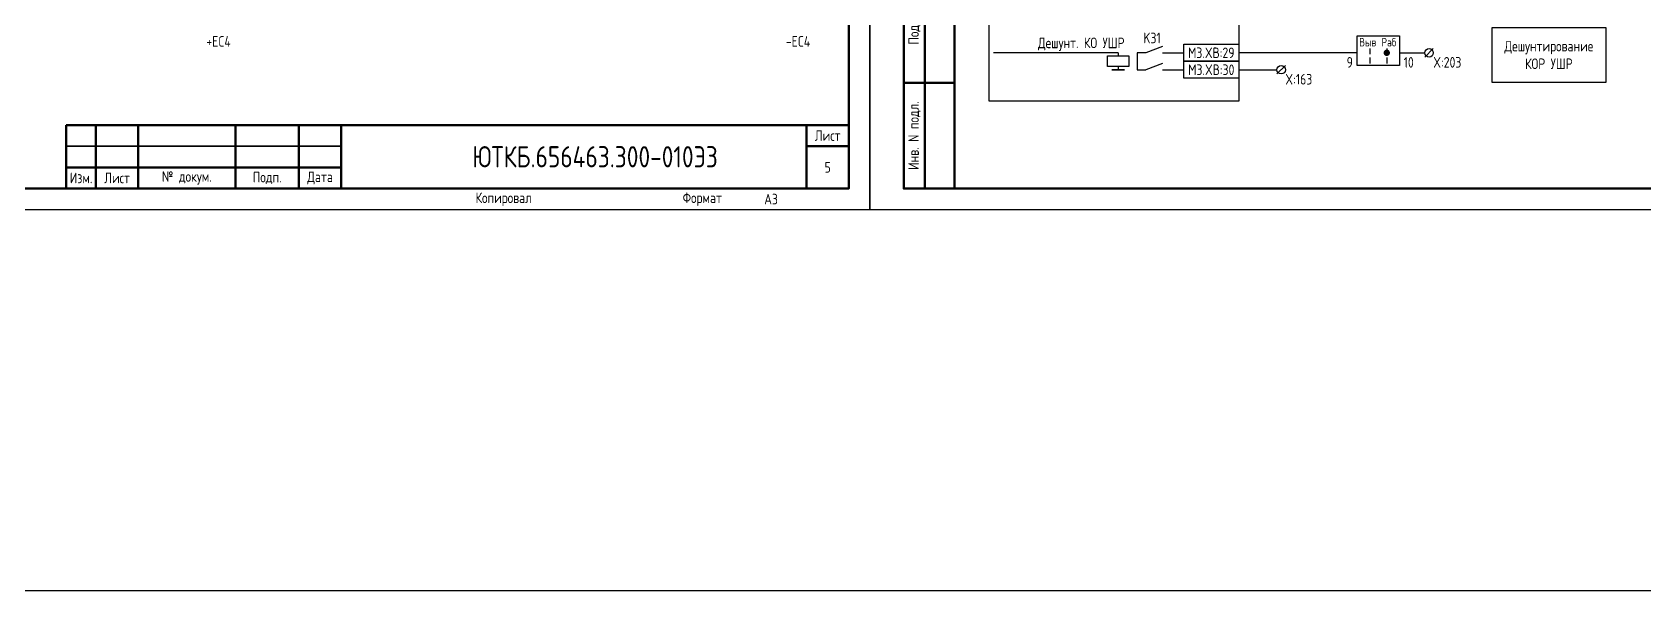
# Model space of a CAD drawing. Header units: millimetres. Extents: x -774 to 4101, y -90 to 618.
# Drawn here: x 1901.9 to 2282.9, y -90 to 41.9 of the extents above; entities that cross this region are included whole.
import ezdxf

# ---------------------------------------------------------------- set-up
doc = ezdxf.new("R2010")
doc.units = ezdxf.units.MM
doc.styles.add('Gost_type_A', font='GOST_A.TTF')

# ---------------------------------------------------------------- blocks, each defined once
blk = doc.blocks.new('Формат_А3')
blk.add_lwpolyline([(-420, 297), (0, 297), (0, 0), (-420, 0)], close=True)
at = {"lineweight": 50}
blk.add_lwpolyline([(-400, 292), (-5, 292), (-5, 5), (-400, 5)], close=True, dxfattribs=at)
blk = doc.blocks.new('Штамп левый нижний')
at = {"lineweight": 50}
for points in [[(-12, 145), (-7, 145), (-7, 110), (-12, 110)], [(-7, 145), (0, 145), (0, 110), (-7, 110)], [(-12, 110), (-7, 110), (-7, 85), (-12, 85)], [(-7, 110), (0, 110), (0, 85), (-7, 85)], [(-12, 85), (-7, 85), (-7, 60), (-12, 60)], [(-7, 85), (0, 85), (0, 60), (-7, 60)], [(-12, 60), (-7, 60), (-7, 25), (-12, 25)], [(-7, 60), (0, 60), (0, 25), (-7, 25)], [(-12, 25), (-7, 25), (-7, 0), (-12, 0)], [(-7, 25), (0, 25), (0, 0), (-7, 0)]]:
    blk.add_lwpolyline(points, close=True, dxfattribs=at)
at = {"char_height": 2.5, "attachment_point": 5, "rotation": 90, "style": 'Gost_type_A'}
for s, insert, width in [('Подп. и дата', (-9.5, 127.5), 35), ('Инв. № дубл.', (-9.5, 97.5), 25), ('Взам. инв. №', (-9.5, 72.5), 25), ('Подп. и дата', (-9.5, 42.5), 35), ('Инв. N подл.', (-9.5, 12.5), 25)]:
    blk.add_mtext(s, dxfattribs=dict(at, insert=insert, width=width))
blk = doc.blocks.new('Штамп малый нижний')
at = {"lineweight": 50}
for points in [[(-185, 15), (-178, 15), (-178, 5), (-185, 5)], [(-178, 15), (-168, 15), (-168, 5), (-178, 5)], [(-168, 15), (-145, 15), (-145, 5), (-168, 5)], [(-145, 15), (-130, 15), (-130, 5), (-145, 5)], [(-130, 15), (-120, 15), (-120, 5), (-130, 5)], [(-120, 15), (-10, 15), (-10, 0), (-120, 0)], [(-10, 15), (0, 15), (0, 10), (-10, 10)], [(-10, 10), (0, 10), (0, 0), (-10, 0)], [(-185, 5), (-178, 5), (-178, 0), (-185, 0)], [(-178, 5), (-168, 5), (-168, 0), (-178, 0)], [(-168, 5), (-145, 5), (-145, 0), (-168, 0)], [(-145, 5), (-130, 5), (-130, 0), (-145, 0)], [(-130, 5), (-120, 5), (-120, 0), (-130, 0)]]:
    blk.add_lwpolyline(points, close=True, dxfattribs=at)
for points in [[(-185, 15), (-178, 15), (-178, 10), (-185, 10)], [(-178, 15), (-168, 15), (-168, 10), (-178, 10)], [(-168, 15), (-145, 15), (-145, 10), (-168, 10)], [(-145, 15), (-130, 15), (-130, 10), (-145, 10)], [(-130, 15), (-120, 15), (-120, 10), (-130, 10)], [(-185, 10), (-178, 10), (-178, 5), (-185, 5)], [(-178, 10), (-168, 10), (-168, 5), (-178, 5)], [(-168, 10), (-145, 10), (-145, 5), (-168, 5)], [(-145, 10), (-130, 10), (-130, 5), (-145, 5)], [(-130, 10), (-120, 10), (-120, 5), (-130, 5)]]:
    blk.add_lwpolyline(points, close=True)
at = {"char_height": 2.5, "style": 'Gost_type_A'}
for s, insert, width, attachment_point in [('Лист', (-5, 12.5), 10, 5), ('№ докум.', (-156.5, 2.5), 23, 5), ('Подп.', (-137.5, 2.5), 15, 5), ('Дата', (-125, 2.5), 10, 5), ('Изм.', (-181.5, 2.5), 7, 5), ('Лист', (-173, 2.5), 10, 5), ('Копировал', (-75, -2.53), 13.1202, 6), ('Формат', (-30, -2.53), 13.1202, 6)]:
    blk.add_mtext(s, dxfattribs=dict(at, insert=insert, width=width, attachment_point=attachment_point))
blk = doc.blocks.new('POINT')
at = {"const_width": 0.75}
blk.add_lwpolyline([(-0.375, 0, 1), (0.375, 0, 1)], format="xyb", close=True, dxfattribs=at)
blk = doc.blocks.new('Переключатель_положение')
for p, q in [((2, 1), (2, -0.34)), ((2, -1.14), (2, -2.49))]:
    blk.add_line(p, q)

msp = doc.modelspace()

# ---------------------------------------------------------------- linework, layer by layer
at = {"ltscale": 4.32}
for p, q in [((2169.19, 38.56), (2165.19, 37.06)), ((2169.19, 34.56), (2165.19, 33.06))]:
    msp.add_line(p, q, dxfattribs=at)
for p, q in [((2158.69, 37.06), (2129.19, 37.06)), ((2158.69, 37.06), (2158.69, 36.31)), ((2215.17, 37.06), (2187.19, 37.06)), ((2233.17, 38.06), (2231.17, 36.06)), ((2158.69, 33.81), (2158.69, 33.06)), ((2187.19, 33.06), (2196.19, 33.06)), ((2198.2, 34.06), (2196.2, 32.06))]:
    msp.add_line(p, q)
at = {"ltscale": 1.08}
for p, q in [((2165.19, 37.06), (2163.19, 37.06)), ((2163.19, 37.06), (2163.19, 33.06)), ((2169.19, 37.06), (2174.19, 37.06)), ((2163.19, 33.06), (2165.19, 33.06)), ((2169.19, 33.06), (2174.19, 33.06))]:
    msp.add_line(p, q, dxfattribs=at)
at = {"ltscale": 4}
msp.add_line((2225.17, 37.06), (2231.17, 37.06), dxfattribs=at)
at = {"color": 3}
msp.add_lwpolyline([(-774, 618), (4101, 618), (4101, -90), (-774, -90)], close=True, dxfattribs=at)
for points in [[(2128.19, 264.91), (2187.19, 264.91), (2187.19, 25.67), (2128.19, 25.67)], [(2273.93, 30.06), (2247.07, 30.06), (2247.07, 43.04), (2273.93, 43.04)], [(2174.19, 39.06), (2187.19, 39.06), (2187.19, 35.06), (2174.19, 35.06)], [(2215.17, 41.06), (2225.17, 41.06), (2225.17, 34.06), (2215.17, 34.06)], [(2161.19, 36.31), (2161.19, 33.81), (2156.19, 33.81), (2156.19, 36.31)], [(2174.19, 35.06), (2187.19, 35.06), (2187.19, 31.06), (2174.19, 31.06)], [(2160.19, 33.06), (2157.19, 33.06)]]:
    msp.add_lwpolyline(points, close=True)
for centre in [(2232.17, 37.06), (2197.2, 33.06)]:
    msp.add_circle(centre, 1)

# ---------------------------------------------------------------- block references
at = {"color": 1}
for name, p in [('Формат_А3', (2100, 0)), ('Штамп малый нижний', (2095, 5))]:
    msp.add_blockref(name, p, dxfattribs=at)
for name, p in [('Формат_А3', (2520, 0)), ('Штамп левый нижний', (2120, 5)), ('Переключатель_положение', (2216.17, 37.06)), ('POINT', (2222.17, 37.06)), ('Переключатель_положение', (2220.17, 37.06))]:
    msp.add_blockref(name, p)

# ---------------------------------------------------------------- texts
at = {"style": 'Gost_type_A'}
for s, insert, char_height, width, attachment_point in [('+EC4', (1946, 41), 2.5, 18, 2), ('-EC4', (2082.99, 41), 2.5, 18, 2), ('Дешунт. КО УШР', (2160.19, 39.06), 2.5, 31.0015, 6), ('K31', (2166.69, 40.56), 2.5, 5, 5), ('M3.XВ:29', (2180.69, 37.06), 2.5, 13, 5), ('Выв', (2217.67, 39.56), 2, 5, 5), ('Раб', (2222.67, 39.56), 2, 5, 5), ('Дешунтирование КОР УШР', (2260.5, 36.55), 2.5, 26.8592, 5), ('M3.XВ:30', (2180.69, 33.06), 2.5, 13, 5), ('9', (2214.17, 36.05), 2.5, 5, 3), ('10', (2226.17, 36.05), 2.5, 5, 1), ('ЮТКБ.656463.300-010Э3', (2035, 12.5), 5, 120, 5), ('5', (2090, 10), 2.5, 10, 5), ('A3', (2075, 2.5), 2.5, 20, 4)]:
    msp.add_mtext(s, dxfattribs=dict(at, insert=insert, char_height=char_height, width=width, attachment_point=attachment_point))
at = {"char_height": 2.5, "width": 8, "attachment_point": 1, "line_spacing_factor": 0.9, "style": 'Gost_type_A'}
for s, insert in [('X:203', (2233.17, 36.06)), ('X:163', (2198.2, 32.06))]:
    msp.add_mtext(s, dxfattribs=dict(at, insert=insert))

doc.saveas('drawing.dxf')
